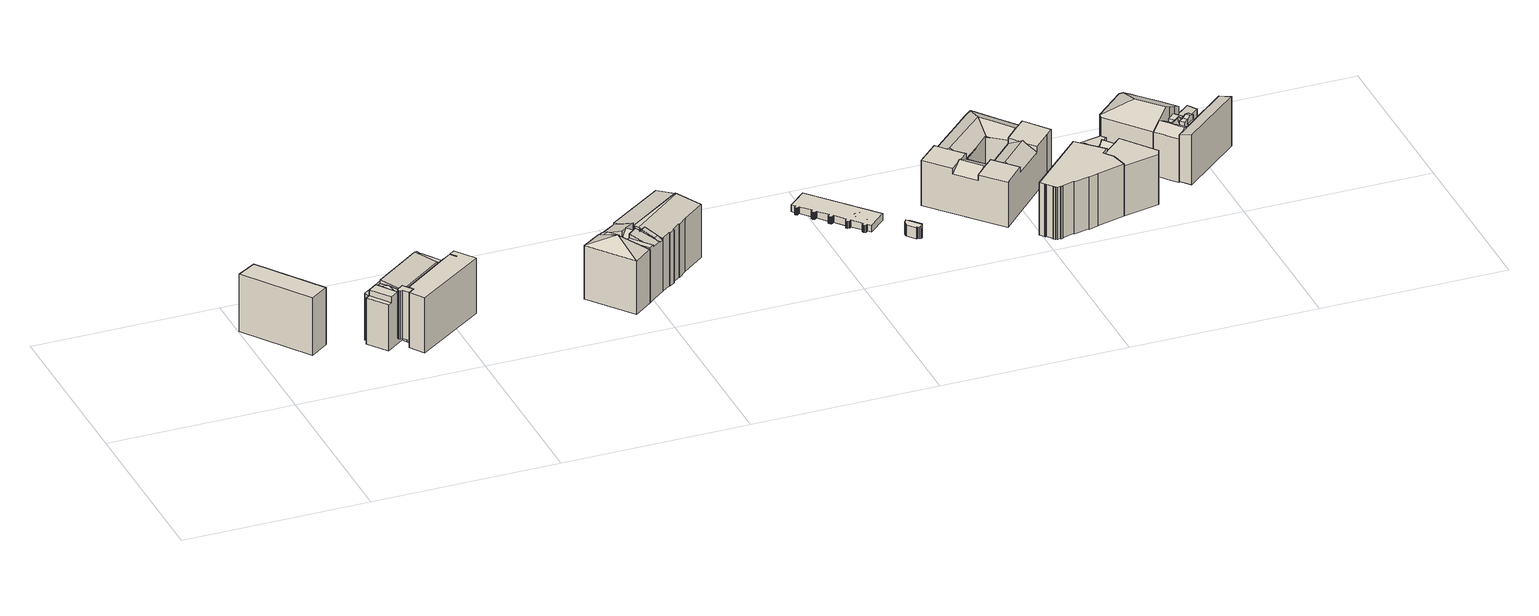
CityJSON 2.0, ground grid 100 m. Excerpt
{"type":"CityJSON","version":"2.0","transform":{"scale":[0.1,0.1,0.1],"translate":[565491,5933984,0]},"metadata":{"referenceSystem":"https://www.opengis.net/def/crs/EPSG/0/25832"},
"CityObjects":{
"building1":{"type":"Building","attributes":{"Gemeindeschluessel":"02100108","Geometrietyp2DReferenz":"3000","measuredHeight":32.58,"function":"31001_2010","roofType":"1000","storeysAboveGround":8},"address":[{"Country":"Germany","Locality":"Hamburg","ThoroughfareName":"Bleichenbrücke","ThoroughfareNumber":"3"}],"geometry":[{"type":"Solid","lod":"2","boundaries":[[[[0,1,2,3]],[[3,2,4,5]],[[5,4,6,7]],[[1,0,7,6]],[[7,0,3,5]],[[1,6,4,2]]]]}]},
"building2":{"type":"Building","attributes":{"Gemeindeschluessel":"02100108","Geometrietyp2DReferenz":"3000","measuredHeight":27.36,"function":"51009_1610","roofType":"1000"},"address":[{"Country":"Germany","Locality":"Hamburg"}],"geometry":[{"type":"Solid","lod":"2","boundaries":[[[[8,9,10,11]],[[11,10,12,13]],[[14,15,16,17]],[[17,16,18,19]],[[19,18,20,21]],[[21,20,22,23]],[[23,22,9,8]],[[13,12,24,25]],[[25,24,26,27]],[[27,26,28,29]],[[30,31,32,33]],[[33,32,34,35]],[[35,34,36,37]],[[29,28,31,30]],[[15,14,37,36]],[[37,14,17,19,21,23,8,11,13,25,27,29,30,33,35]],[[15,36,34,32,31,28,26,24,12,10,9,22,20,18,16]]]]}]},
"building3":{"type":"Building","attributes":{"Gemeindeschluessel":"02100108","Geometrietyp2DReferenz":"3000","measuredHeight":31.37,"function":"31001_2010","roofType":"1000","storeysAboveGround":8},"address":[{"Country":"Germany","Locality":"Hamburg","ThoroughfareName":"Neuer Wall","ThoroughfareNumber":"43"}],"geometry":[{"type":"Solid","lod":"2","boundaries":[[[[38,39,40,41]],[[42,43,44,45,46]],[[47,48,49]],[[50,47,49]],[[51,52,53,54,55,56,57,58]],[[47,59,60,48]],[[50,59,47]],[[61,62,63,64,65]],[[66,67,68,69]],[[70,38,41,71]],[[49,44,43,50]],[[39,42,46,40]],[[69,57,56,66]],[[64,54,53,65]],[[60,51,58,48]],[[72,73,74,75]],[[76,77,73,72]],[[62,78,79,63]],[[80,81,82,83]],[[84,85,86,87]],[[88,76,72,75,89,90,91,70,71,92,93,94,95,96,97,98,80,83,99,100,101]],[[94,93,86,85]],[[84,87,45,44,49,48,58,57,69,68]],[[70,91,52,51,60,59,50,43,42,39,38]],[[77,76,88,102]],[[103,104,105,82,81,106,107,79,78,108,74,73,77,102]],[[97,96,55,54,64,63,79,107]],[[108,78,62,61,90,89]],[[104,103,101,100]],[[103,102,88,101]],[[105,104,100,99]],[[82,105,99,83]],[[106,81,80,98]],[[95,94,85,84,68,67]],[[107,106,98,97]],[[74,108,89,75]],[[91,90,61,65,53,52]],[[96,95,67,66,56,55]],[[93,92,45,87,86]],[[92,71,41,40,46,45]]]]}]},
"building4":{"type":"Building","attributes":{"Gemeindeschluessel":"02100108","Geometrietyp2DReferenz":"3000","measuredHeight":19.63,"function":"51009_1610","roofType":"1000"},"address":[{"Country":"Germany","Locality":"Hamburg"}],"geometry":[{"type":"Solid","lod":"2","boundaries":[[[[109,110,111,112,113,114,115,116,117,118,119]],[[120,121,122,123,124,125,126,127,128,129,130]],[[130,129,110,109]],[[129,128,111,110]],[[128,127,112,111]],[[127,126,113,112]],[[126,125,114,113]],[[125,124,115,114]],[[124,123,116,115]],[[123,122,117,116]],[[122,121,118,117]],[[121,120,119,118]],[[120,130,109,119]]]]}]},
"building5":{"type":"Building","attributes":{"Gemeindeschluessel":"02100108","Geometrietyp2DReferenz":"3000","measuredHeight":24.82,"function":"31001_2590","roofType":"1000"},"address":[{"Country":"Germany","Locality":"Hamburg","ThoroughfareName":"Alsterarkaden"}],"geometry":[{"type":"Solid","lod":"2","boundaries":[[[[131,132,133,134]],[[96,134,133,135]],[[135,133,132,98]],[[98,132,131,97]],[[97,131,134,96]],[[95,135,98,80,83,99,100,136,94]],[[95,94,136,100,99,83,80,98,97,96,135]]]]}]},
"building6":{"type":"Building","attributes":{"Gemeindeschluessel":"02100102","Geometrietyp2DReferenz":"3000","measuredHeight":37.68,"function":"31001_2010","roofType":"4000","storeysAboveGround":8},"address":[{"Country":"Germany","Locality":"Hamburg","ThoroughfareName":"Alter Wall","ThoroughfareNumber":"10"}],"geometry":[{"type":"Solid","lod":"2","boundaries":[[[[137,138,139,140]],[[141,137,140]],[[138,137,142,143]],[[144,140,139,145]],[[145,139,138,143,146]],[[147,148,141,140,144]],[[147,144,145,146]],[[148,147,146,143,142]],[[148,142,137,141]]]]}]},
"building7":{"type":"Building","attributes":{"Gemeindeschluessel":"02100102","Geometrietyp2DReferenz":"3000","measuredHeight":34.16,"function":"31001_2010","roofType":"1000","storeysAboveGround":5},"address":[{"Country":"Germany","Locality":"Hamburg","ThoroughfareName":"Alter Wall","ThoroughfareNumber":"4"}],"geometry":[{"type":"Solid","lod":"2","boundaries":[[[[149,150,151,152,153,154,155,156,157,158,159,160,161,162,163,164,165,166]],[[167,168,169,154,170,171]],[[172,173,174,175]],[[176,177,178,179]],[[180,181,182,177,176]],[[183,184,181,180]],[[185,186,187,188,189]],[[190,191,192,193,194,195,196,197,198,199]],[[200,201,202,203,204]],[[187,205,206,167,207,208,209,210,211,212,213,195,214]],[[196,212,215,216,217,218,219,197]],[[209,220,221,151,222,223]],[[224,225,166,165,226,227]],[[171,170,221,220]],[[228,229,230,231]],[[232,233,234,235]],[[200,236,227,201]],[[187,186,205]],[[229,194,193,230]],[[237,192,191,238]],[[173,190,199,174]],[[200,204,239]],[[212,211,215]],[[223,210,209]],[[167,206,168]],[[187,214,188]],[[235,218,217,232]],[[201,227,226,202]],[[233,224,227,201,234]],[[240,164,163,241]],[[241,163,162,242]],[[242,162,161,243]],[[243,161,160,244]],[[244,160,159,245]],[[245,159,158,246]],[[246,158,157,247]],[[247,157,156,248]],[[169,155,154]],[[151,150,222]],[[181,184,249,250,182]],[[251,252,253,254,172,175,183,180,176,179,255]],[[256,257,258,259,248,156,155,169,168,206,205,186,185]],[[241,242,243,244,245,246,247,248,259,258,257,256,260,261,262,237,238,263,254,253,252,251,255,264,265,266,267,268,269,270,240],[271,272,273,274,275,276,277,278,279]],[[179,178,280,281,282,266,265,264,255]],[[202,226,165,164,240,270,269,268,203]],[[210,223,222,150,149,279,278,277]],[[275,274,273,272,225,224,233,232,217,216]],[[170,154,153,152,151,221]],[[208,207,167,171,220,209]],[[271,279,149,166,225,272]],[[210,277,276,275,216,215,211]],[[254,263,238,191,190,173,172]],[[231,230,193,192,237,262,261]],[[195,213,212,196]],[[197,219,283,198]],[[260,256,185,189,228,231,261]],[[189,188,214,195,194,229,228]],[[282,239,204,203,268,267,266]],[[175,174,199,198,249,184,183]],[[218,235,234,201,227,236,284,219]],[[177,182,285,280,178]],[[285,182,250,249,198,283,219,284,236,200,239,282,281,280]]]]}]},
"building8":{"type":"Building","attributes":{"Gemeindeschluessel":"02100102","Geometrietyp2DReferenz":"3000","measuredHeight":3.87,"function":"51009_1610","roofType":"1000"},"address":[{"Country":"Germany","Locality":"Hamburg"}],"geometry":[{"type":"Solid","lod":"2","boundaries":[[[[286,287,288,289,290,291,292,293,294,295,296,297,298,299,300,301,302,303,304,305,306,307,308,309,310,311,312,313,314,315,316,317,318,319,320,321,322,323,324,325,326,327,328,329,330,331,332,333,334,335,336,337,338,339,340,341,342,343,344]],[[345,346,347,348,349,350,351,352,353,354,355,356,357,358,359,360,361,362,363,364,365,366,367,368,369,370,371,372,373,374,375,376,377,378,379,380,381,382,383,384,385,386,387,388,389,390,391,392,393,394,395,396,397,398,399,400,401,402,403]],[[345,344,343,346]],[[346,343,342,347]],[[347,342,341,348]],[[348,341,340,349]],[[349,340,339,350]],[[350,339,338,351]],[[351,338,337,352]],[[352,337,336,353]],[[353,336,335,354]],[[354,335,334,355]],[[355,334,333,356]],[[356,333,332,357]],[[357,332,331,358]],[[358,331,330,359]],[[359,330,329,360]],[[360,329,328,361]],[[361,328,327,362]],[[362,327,326,363]],[[363,326,325,364]],[[364,325,324,365]],[[365,324,323,366]],[[366,323,322,367]],[[367,322,321,368]],[[368,321,320,369]],[[369,320,319,370]],[[370,319,318,371]],[[371,318,317,372]],[[372,317,316,373]],[[373,316,315,374]],[[374,315,314,375]],[[375,314,313,376]],[[376,313,312,377]],[[377,312,311,378]],[[378,311,310,379]],[[379,310,309,380]],[[380,309,308,381]],[[381,308,307,382]],[[382,307,306,383]],[[383,306,305,384]],[[384,305,304,385]],[[385,304,303,386]],[[386,303,302,387]],[[387,302,301,388]],[[388,301,300,389]],[[389,300,299,390]],[[390,299,298,391]],[[391,298,297,392]],[[392,297,296,393]],[[393,296,295,394]],[[394,295,294,395]],[[395,294,293,396]],[[396,293,292,397]],[[397,292,291,398]],[[398,291,290,399]],[[399,290,289,400]],[[400,289,288,401]],[[401,288,287,402]],[[402,287,286,403]],[[403,286,344,345]]]]}]},
"building9":{"type":"Building","attributes":{"Gemeindeschluessel":"02100102","Geometrietyp2DReferenz":"3000","measuredHeight":3.6,"function":"31001_2080","roofType":"1000","storeysAboveGround":1},"address":[{"Country":"Germany","Locality":"Hamburg","ThoroughfareName":"Rathausmarkt"}],"geometry":[{"type":"Solid","lod":"2","boundaries":[[[[404,405,406,407,408,409,410,411,412,413,414,415,416,417,418,419,420,421,422,423,424,425]],[[426,427,428,429,430,431,432,433,434,435,436,437,438,439,440,441,442,443,444,445,446,447]],[[426,425,424,427]],[[427,424,423,428]],[[428,423,422,429]],[[429,422,421,430]],[[430,421,420,431]],[[431,420,419,432]],[[432,419,418,433]],[[433,418,417,434]],[[434,417,416,435]],[[435,416,415,436]],[[436,415,414,437]],[[437,414,413,438]],[[438,413,412,439]],[[439,412,411,440]],[[440,411,410,441]],[[441,410,409,442]],[[442,409,408,443]],[[443,408,407,444]],[[444,407,406,445]],[[445,406,405,446]],[[446,405,404,447]],[[447,404,425,426]]]]}]},
"building10":{"type":"Building","attributes":{"Gemeindeschluessel":"02100102","Geometrietyp2DReferenz":"3000","measuredHeight":7.44,"function":"31001_2080","roofType":"3100","storeysAboveGround":1},"address":[{"Country":"Germany","Locality":"Hamburg","ThoroughfareName":"Rathausmarkt"}],"geometry":[{"type":"Solid","lod":"2","boundaries":[[[[448,449,450,451,452,453,454,455,456,457,458,459]],[[460,461,462,463]],[[463,462,464,465]],[[466,467,468,469]],[[469,468,470,471]],[[471,470,472,473]],[[473,472,474,475]],[[476,477,478,479]],[[479,478,480,481]],[[481,480,461,460]],[[482,458,457,483]],[[483,457,456,484]],[[484,456,455,485]],[[485,455,454,486]],[[486,454,453,487]],[[487,453,452,488]],[[488,452,451,489]],[[489,451,450,490]],[[490,450,449,491]],[[466,469,471,473,475,492,476,479,481,460,463,465,482,483,484,485,486,487,488,489,490,491]],[[477,476,492,493]],[[493,492,475,474]],[[466,491,449,448,467]],[[482,465,464,459,458]],[[493,474,472,470,468,467,448,459,464,462,461,480,478,477]]]]}]},
"building11":{"type":"Building","attributes":{"Gemeindeschluessel":"02100102","Geometrietyp2DReferenz":"3000","measuredHeight":26.58,"function":"31001_2010","roofType":"3100","storeysAboveGround":6},"address":[{"Country":"Germany","Locality":"Hamburg","ThoroughfareName":"Hermannstraße","ThoroughfareNumber":"40"}],"geometry":[{"type":"Solid","lod":"2","boundaries":[[[[494,495,496,497,498,499,500,501,502,503]],[[504,505,506,507,495,508]],[[506,509,510,511,512,513,514,497,507]],[[515,516,517,518,519,520,509,521,505,522]],[[519,523,524,525,526,527,528,529]],[[517,530,531,532,524,523]],[[525,533,532,534,535,536,537,538,539,540,541,542]],[[543,544,545]],[[529,528,546]],[[547,548,549]],[[550,502,501]],[[499,498,551]],[[495,494,508]],[[548,552,553,549]],[[545,514,513,543]],[[504,522,505]],[[509,520,510]],[[517,516,530]],[[554,555,556,557]],[[557,556,558,559]],[[547,560,552,548]],[[561,541,540]],[[538,537,562]],[[563,536,535,564]],[[531,534,532]],[[525,542,526]],[[565,566,567,541,561,560,547,549,553,568,569]],[[564,570,571,572,573,574,575,576,577,554,557,559,578,579,580,581,563],[566,565,569,582,583,584,585,586,587,588,567]],[[503,502,550,589,555,554,577,576,575]],[[574,573,572,515,522,504,508,494,503,575]],[[584,583,582,569,568,590,544,543,513,512]],[[511,546,528,527,587,586,585,584,512]],[[572,571,570,564,535,534,531,530,516,515]],[[591,562,537,536,563,581,580,579,592]],[[539,538,593,540]],[[518,517,523,519]],[[524,532,533,525]],[[527,526,542,541,567,588,587]],[[558,594,592,579,578,559]],[[510,520,519,529,546,511]],[[521,509,506,505]],[[507,497,496,495]],[[500,499,595,501]],[[514,545,544,590,551,498,497]],[[596,593,538,562,591,592,594,597]],[[560,561,540,593,596,597,552]],[[499,551,590,568,553,552,597,598,595]],[[501,595,598,597,594,558,556,555,589,550]]]]}]},
"building12":{"type":"Building","attributes":{"Gemeindeschluessel":"02100102","Geometrietyp2DReferenz":"3000","measuredHeight":29.69,"function":"31001_2010","roofType":"1000","storeysAboveGround":7},"address":[{"Country":"Germany","Locality":"Hamburg","ThoroughfareName":"Mönckebergstraße","ThoroughfareNumber":"22"}],"geometry":[{"type":"Solid","lod":"2","boundaries":[[[[599,600,601,602]],[[603,604,605,606]],[[606,605,607,608]],[[608,607,609,610]],[[610,609,611,612]],[[612,611,613,614]],[[614,613,615,616]],[[616,615,617,618]],[[619,620,621,622]],[[622,621,623,624]],[[624,623,625,626]],[[626,625,627,628]],[[628,627,600,599]],[[629,630,631,632]],[[632,631,633,634]],[[634,633,635,636]],[[636,635,637,638]],[[638,637,639,640]],[[640,639,641,642]],[[643,644,645,646]],[[647,648,602,601]],[[603,606,608,610,612,614,616,618,643,646,619,622,624,626,628,599,602,648,629,632,634,636,638,640,642]],[[645,644,617,615,613,611,609,607,605,604,641,639,637,635,633,631,630,647,601,600,627,625,623,621,620]],[[647,630,629,648]],[[645,620,619,646]],[[617,644,643,618]],[[641,604,603,642]]]]}]},
"building13":{"type":"Building","attributes":{"Gemeindeschluessel":"02100102","Geometrietyp2DReferenz":"3000","measuredHeight":28.55,"function":"31001_2010","roofType":"1000","storeysAboveGround":7},"address":[{"Country":"Germany","Locality":"Hamburg","ThoroughfareName":"Mönckebergstraße","ThoroughfareNumber":"20"}],"geometry":[{"type":"Solid","lod":"2","boundaries":[[[[649,650,651,652]],[[650,653,654]],[[655,656,653,650]],[[657,655,650]],[[658,659,660]],[[661,662,663,664,665]],[[662,666,667,668,663]],[[669,670,671,672,656]],[[654,651,650]],[[656,655,669]],[[649,657,650]],[[667,673,668]],[[664,674,665]],[[675,676,677]],[[678,679,677]],[[680,681,679,678]],[[634,682,683,632]],[[632,683,684,629]],[[685,686,687,688]],[[689,672,671,690]],[[687,686,691,692,693,684,683,682]],[[694,658,660,681,680,695,602]],[[602,695,696,652,651,654,653,656,672,689]],[[634,632,629,648,697,698,694,602,689,690,685,688]],[[668,673,699,696,695,680,678,677,676,700,674,664]],[[696,699,670,669,655,657,649,652]],[[685,690,671,670,699,673,667,666,691,686]],[[698,697,692,661,665,674,700]],[[694,698,700,676,675,659,658]],[[634,688,687,682]],[[692,691,666,662,661]],[[697,648,693,692]],[[668,664,663]],[[648,629,684,693]],[[681,660,659,675,677,679]]]]}]},
"building14":{"type":"Building","attributes":{"Gemeindeschluessel":"02100101","Geometrietyp2DReferenz":"3000","measuredHeight":32.83,"function":"31001_2010","roofType":"3200","storeysAboveGround":7},"address":[{"Country":"Germany","Locality":"Hamburg","ThoroughfareName":"Bergstraße","ThoroughfareNumber":"16"}],"geometry":[{"type":"Solid","lod":"2","boundaries":[[[[701,702,703,704,705,706,707,708,709,710,711]],[[712,708,707,713]],[[713,707,706,714]],[[714,706,705,715]],[[715,705,704,716]],[[716,704,703,717]],[[717,703,702,718]],[[718,702,701,719]],[[719,701,711,720,721]],[[722,723,724,712,713,714,715,716,717,718,719,721]],[[709,708,712,724,725]],[[725,724,723,726]],[[727,722,721,720]],[[723,722,727,728,726]],[[725,726,728,710,709]],[[727,720,711,710,728]]]]}]},
"building15":{"type":"Building","attributes":{"Gemeindeschluessel":"02100101","Geometrietyp2DReferenz":"3000","measuredHeight":28.16,"function":"31001_2010","roofType":"3100","storeysAboveGround":6},"address":[{"Country":"Germany","Locality":"Hamburg","ThoroughfareName":"Bergstraße","ThoroughfareNumber":"14"}],"geometry":[{"type":"Solid","lod":"2","boundaries":[[[[729,730,731,732]],[[733,734,729,732]],[[735,736,737,738,739,740,741,742,743]],[[730,729,744,745,746,731]],[[734,733,747,748,744,729]],[[749,750,751,752]],[[748,747,746,745,744]],[[753,754,755,756,757,758,759,760,761]],[[750,762,763,764,765,751]],[[766,767,768,769,770]],[[764,771,772,773,765]],[[774,775,776,777,778]],[[779,780,781,782]],[[783,784,785,786]],[[787,788,789]],[[790,791,792,793]],[[782,794,731,779]],[[795,743,742,796]],[[761,741,740,753]],[[780,737,736,781]],[[797,735,743,795]],[[779,731,746,737,780]],[[798,749,752,733]],[[780,737,746,747,799]],[[800,758,757,801]],[[778,756,755,774]],[[783,802,803,784]],[[804,777,776,805]],[[787,806,807,788]],[[784,803,808,785]],[[809,810,811,812]],[[813,814,815,816,817,818,819,732,820,821,720]],[[822,823,811,810,824,825,826,807,806,827,828,829,808,803,802]],[[830,831,832,833,816,815,814,813,720,834]],[[835,836,837,838,827,806,787,789,754,753,740]],[[775,826,825,824,810,809,839,840,841,805,776]],[[812,842,843,844,845,846,847,848,849,850,851,833,832,831,830,834,852,790,793,853,854,797,795,796,855,856,857,800,801,858,804,805,841,840,839,809],[859,838,837,836,835,860,861,862,863,864]],[[819,818,817,865,866,798,733,732]],[[792,794,782,781,736,735,797,854,853,793]],[[798,866,849,848,847,846,762,750,749]],[[861,860,835,740,739,867,868,773]],[[747,733,752,751,765,773,868,869,799]],[[844,843,842,812,811,823,822,767,766]],[[773,772,786,785,808,829,864,863,862,861]],[[859,864,829,828,827,838]],[[771,768,767,822,802,783,786,772]],[[845,844,766,770,763,762,846]],[[770,769,768,771,764,763]],[[789,788,807,826,775,774,755,754]],[[757,756,778,777,804,858,801]],[[760,759,758,800,857,856]],[[780,870,867,739,738,737]],[[742,741,761,760,856,855,796]],[[865,850,849,866]],[[833,851,850,865,817,816]],[[720,821,791,790,852,834]],[[799,869,868,867,870,780]],[[820,732,731,794,792,791,821]]]]}]},
"building16":{"type":"Building","attributes":{"Gemeindeschluessel":"02100101","Geometrietyp2DReferenz":"3000","measuredHeight":28.32,"function":"31001_2010","roofType":"2100","storeysAboveGround":6},"address":[{"Country":"Germany","Locality":"Hamburg","ThoroughfareName":"Bergstraße","ThoroughfareNumber":"12"}],"geometry":[{"type":"Solid","lod":"2","boundaries":[[[[871,872,873,874,875]],[[876,877,878,879,880]],[[879,874,873,880]],[[876,872,871,877]],[[878,875,874,879]],[[878,877,871,875]],[[876,880,873,872]]]]}]}
},
"vertices":[
[107,820,8],[107,820,334],[352,479,334],[352,479,8],[254,408,334],[254,408,8],[4,756,334],[4,756,8],
[684,358,47],[684,358,321],[715,381,321],[715,381,47],[755,327,321],[755,327,47],[678,348,47],[678,348,321],[679,350,321],[679,350,47],[679,353,321],[679,353,47],[681,355,321],[681,355,47],[682,356,321],[682,356,47],[721,303,321],[721,303,47],[699,335,321],[699,335,47],[689,333,321],[689,333,47],[680,339,47],[680,339,321],[679,341,321],[679,341,47],[679,344,321],[679,344,47],[678,346,321],[678,346,47],
[616,308,270],[637,324,270],[561,428,270],[539,413,270],[637,324,302],[683,357,302],[609,464,302],[561,429,302],[561,428,302],[661,422,309],[640,487,289],[609,464,289],[683,357,289],[714,380,294],[715,381,294],[716,380,294],[974,568,294],[973,569,294],[973,570,294],[898,675,308],[640,487,308],[713,380,289],[714,380,289],[733,357,273],[737,351,275],[995,539,275],[974,568,267],[716,380,267],[973,570,270],[1021,604,270],[945,710,270],[898,675,270],[616,308,8],[539,413,8],[721,303,8],[721,303,322],[751,324,322],[751,324,8],[773,227,8],[773,227,322],[737,351,322],[995,539,322],[1062,538,8],[1062,538,322],[1066,541,322],[1066,541,8],[945,710,267],[930,731,274],[545,451,274],[561,429,267],[1146,484,8],[755,327,8],[733,357,8],[715,381,8],[561,429,8],[545,451,8],[930,731,8],[1021,604,8],[973,569,8],[996,538,8],[1040,570,8],[1043,572,8],[1072,593,8],[1147,491,8],[1146,484,322],[1147,491,322],[1072,593,322],[1043,572,322],[1040,570,322],[996,538,322],[755,327,322],
[1021,570,59],[989,547,59],[973,569,59],[1005,593,59],[1010,595,59],[1016,595,59],[1021,593,59],[1025,590,59],[1027,585,59],[1027,579,59],[1025,574,59],[1025,574,255],[1027,579,255],[1027,585,255],[1025,590,255],[1021,593,255],[1016,595,255],[1010,595,255],[1005,593,255],[973,569,255],[989,547,255],[1021,570,255],
[996,538,256],[1040,570,256],[1017,601,256],[973,569,256],[1017,601,8],[957,752,8],
[1831,332,390],[1793,484,316],[1793,485,316],[1687,412,316],[1869,180,316],[1971,255,318],[1972,256,316],[1687,412,13],[1793,485,13],[1972,256,13],[1871,177,13],[1871,177,314],
[1992,439,334],[1990,438,334],[1999,426,332],[2007,416,331],[2052,356,321],[2056,350,320],[2069,333,317],[2073,335,317],[2120,372,317],[2123,368,316],[2152,390,316],[2148,394,317],[2193,430,317],[2197,425,316],[2244,470,317],[2364,565,317],[2280,679,335],[1988,444,335],[2038,327,316],[2048,316,307],[2069,333,306],[2052,356,325],[2030,338,325],[1864,393,301],[1890,413,301],[1888,415,301],[1862,397,301],[1809,463,323],[1836,482,323],[1819,503,312],[1793,485,312],[1849,412,326],[1876,431,326],[1844,471,324],[1862,397,312],[1888,415,312],[1972,256,326],[1997,276,326],[1966,316,326],[1913,383,326],[1888,363,326],[1890,413,310],[1890,414,311],[1913,385,311],[1912,385,310],[1913,383,310],[1934,400,348],[1938,403,356],[1915,433,356],[1913,432,353],[1888,415,310],[1920,532,321],[1967,469,333],[2276,684,333],[2209,774,316],[1900,559,316],[1997,276,312],[2048,316,312],[2030,338,320],[1983,397,340],[1979,402,341],[1966,419,347],[1962,423,348],[1942,406,348],[1938,403,348],[1913,383,348],[1962,423,311],[1946,443,311],[1947,443,310],[1941,451,310],[1916,434,353],[1983,397,350],[2007,416,350],[1990,438,309],[1966,419,309],[1972,463,335],[1973,464,335],[2276,684,335],[1967,469,335],[1888,363,301],[1913,383,301],[1912,385,301],[1887,365,301],[1947,443,301],[1972,463,301],[1967,469,301],[1941,451,301],[1967,469,353],[1913,385,14],[1890,414,14],[1900,559,308],[2364,565,14],[2244,470,14],[2197,425,14],[2193,430,14],[2148,394,14],[2152,390,14],[2123,368,14],[2120,372,14],[2073,335,14],[1888,415,353],[1876,431,345],[1809,463,14],[1849,412,14],[1862,397,14],[1864,393,14],[1793,485,14],[1972,256,14],[1997,276,14],[2048,316,14],[2069,333,14],[1888,363,14],[1887,365,14],[1912,385,14],[1890,413,14],[1819,503,14],[1871,539,14],[1898,558,14],[1900,559,14],[2209,774,14],[2276,684,14],[2280,679,14],[1988,444,14],[1973,464,14],[1972,463,14],[1947,443,14],[1946,443,14],[1962,423,14],[1966,419,14],[1990,438,14],[1992,439,14],[1819,503,308],[1871,539,308],[1898,558,308],[1915,433,353],[1941,451,353],[1836,482,318],
[2924,719,100],[2921,717,100],[2917,714,100],[2915,709,100],[2915,705,100],[2918,700,100],[2922,698,100],[2926,697,100],[2931,699,100],[2934,702,100],[2937,705,100],[2984,652,100],[2981,649,100],[2978,645,100],[2976,640,100],[2977,635,100],[2979,630,100],[2983,627,100],[2989,626,100],[2994,627,100],[2998,630,100],[3001,633,100],[3047,581,100],[3044,578,100],[3040,575,100],[3038,570,100],[3038,565,100],[3041,560,100],[3045,557,100],[3050,556,100],[3055,557,100],[3059,561,100],[3063,564,100],[3109,512,100],[3105,509,100],[3102,505,100],[3100,500,100],[3100,494,100],[3103,489,100],[3107,486,100],[3113,485,100],[3118,486,100],[3123,490,100],[3126,493,100],[3172,442,100],[3169,440,100],[3164,436,100],[3162,431,100],[3162,426,100],[3164,421,100],[3169,418,100],[3175,417,100],[3180,419,100],[3183,424,100],[3186,426,100],[3201,409,100],[3294,492,100],[3003,822,100],[2908,737,100],[2908,737,61],[3003,822,61],[3294,492,61],[3201,409,61],[3186,426,61],[3183,424,61],[3180,419,61],[3175,417,61],[3169,418,61],[3164,421,61],[3162,426,61],[3162,431,61],[3164,436,61],[3169,440,61],[3172,442,61],[3126,493,61],[3123,490,61],[3118,486,61],[3113,485,61],[3107,486,61],[3103,489,61],[3100,494,61],[3100,500,61],[3102,505,61],[3105,509,61],[3109,512,61],[3063,564,61],[3059,561,61],[3055,557,61],[3050,556,61],[3045,557,61],[3041,560,61],[3038,565,61],[3038,570,61],[3040,575,61],[3044,578,61],[3047,581,61],[3001,633,61],[2998,630,61],[2994,627,61],[2989,626,61],[2983,627,61],[2979,630,61],[2977,635,61],[2976,640,61],[2978,645,61],[2981,649,61],[2984,652,61],[2937,705,61],[2934,702,61],[2931,699,61],[2926,697,61],[2922,698,61],[2918,700,61],[2915,705,61],[2915,709,61],[2917,714,61],[2921,717,61],[2924,719,61],
[3199,468,98],[3203,472,98],[3209,468,98],[3216,468,98],[3222,469,98],[3228,473,98],[3232,478,98],[3234,484,98],[3234,491,98],[3231,497,98],[3236,502,98],[3194,547,98],[3188,542,98],[3183,546,98],[3176,547,98],[3170,546,98],[3164,542,98],[3160,537,98],[3158,531,98],[3159,524,98],[3162,518,98],[3157,514,98],[3157,514,62],[3162,518,62],[3159,524,62],[3158,531,62],[3160,537,62],[3164,542,62],[3170,546,62],[3176,547,62],[3183,546,62],[3188,542,62],[3194,547,62],[3236,502,62],[3231,497,62],[3234,491,62],[3234,484,62],[3232,478,62],[3228,473,62],[3222,469,62],[3216,468,62],[3209,468,62],[3203,472,62],[3199,468,62],
[3411,267,137],[3414,271,135],[3417,277,132],[3417,284,130],[3415,290,129],[3419,294,126],[3378,340,126],[3371,333,131],[3365,336,132],[3359,337,134],[3353,336,136],[3352,335,137],[3343,322,63],[3343,322,130],[3344,328,132],[3344,328,63],[3348,333,135],[3348,333,63],[3410,265,63],[3410,265,136],[3404,262,133],[3404,262,63],[3397,261,130],[3397,261,63],[3390,263,128],[3390,263,63],[3384,267,128],[3384,267,63],[3344,309,63],[3344,309,127],[3345,310,128],[3345,310,63],[3343,316,128],[3343,316,63],[3353,336,63],[3359,337,63],[3365,336,63],[3371,333,63],[3378,340,63],[3419,294,63],[3415,290,63],[3417,284,63],[3417,277,63],[3414,271,63],[3382,264,63],[3382,264,126],
[3638,433,314],[3682,475,314],[3695,487,314],[3708,499,314],[3753,541,314],[3705,593,314],[3693,607,314],[3680,621,314],[3636,671,314],[3523,561,314],[3732,330,284],[3774,373,315],[3786,386,323],[3695,487,323],[3638,433,284],[3799,398,315],[3842,443,284],[3811,477,284],[3752,534,287],[3756,538,284],[3753,541,284],[3841,208,315],[3951,321,315],[3907,370,315],[3896,382,315],[3885,394,315],[3842,443,315],[3786,386,315],[3732,330,315],[3896,382,323],[4051,540,323],[4040,553,314],[4000,604,282],[3844,444,282],[3844,445,282],[3842,443,282],[3951,321,282],[4101,475,282],[4061,526,314],[4051,540,314],[4101,475,314],[4188,564,314],[4225,602,314],[4124,731,314],[4075,682,314],[4062,668,314],[4049,655,314],[4010,615,314],[4000,604,314],[3756,538,282],[3836,620,282],[3753,541,282],[3811,477,282],[3936,687,282],[3924,703,282],[3922,701,282],[3636,671,286],[3753,541,285],[3924,703,285],[3922,701,285],[3898,923,58],[3898,923,285],[3903,928,285],[3903,928,58],[3905,930,285],[3905,930,58],[3936,687,285],[4010,615,291],[4124,731,285],[4225,602,58],[4188,564,58],[3922,701,58],[3936,687,58],[4010,615,58],[3918,704,287],[3918,704,58],[4101,475,58],[3951,321,58],[3841,208,58],[3732,330,58],[3638,433,58],[3523,561,58],[3636,671,58],[3815,843,58],[3941,958,58],[3945,961,58],[4052,824,58],[4124,731,58],[3836,620,58],[3756,538,58],[3752,534,58],[3811,477,58],[3844,445,58],[3844,444,58],[4000,604,58],[3815,843,285],[3836,620,285],[4052,824,285],[3945,961,285],[4062,668,322],[3941,958,287],[3693,607,322],[3988,764,322],[3933,835,322],[3869,774,322],
[3957,85,59],[3957,85,356],[4259,392,356],[4259,392,59],[4119,27,59],[4119,27,356],[4118,32,356],[4118,32,59],[4049,14,356],[4049,14,59],[4050,9,356],[4050,9,59],[4041,7,356],[4041,7,59],[4039,12,356],[4039,12,59],[4024,8,356],[4024,8,59],[4017,16,356],[4017,16,59],[4009,26,59],[4009,26,356],[3982,56,356],[3982,56,59],[3979,54,356],[3979,54,59],[3975,60,356],[3975,60,59],[3977,62,356],[3977,62,59],[4354,234,59],[4354,234,356],[4389,188,356],[4389,188,59],[4409,98,356],[4409,98,59],[4251,60,356],[4251,60,59],[4253,56,356],[4253,56,59],[4204,43,356],[4204,43,59],[4203,48,356],[4203,48,59],[4015,14,59],[4015,14,356],[4006,24,356],[4006,24,59],[4387,264,356],[4387,264,59],
[4303,415,296],[4299,420,296],[4293,427,296],[4276,409,296],[4307,442,286],[4293,427,286],[4313,417,304],[4308,442,285],[4303,415,304],[4337,314,330],[4346,322,328],[4336,315,331],[4406,281,286],[4445,317,344],[4401,374,344],[4389,362,325],[4364,336,287],[4485,353,286],[4439,413,286],[4413,387,325],[4313,417,285],[4419,438,285],[4416,443,285],[4314,449,285],[4439,413,325],[4364,336,325],[4362,337,324],[4362,337,325],[4357,344,325],[4318,395,325],[4318,395,331],[4335,315,325],[4335,315,331],[4409,98,344],[4389,188,344],[4354,234,344],[4621,174,59],[4621,174,344],[4606,137,344],[4606,137,59],[4314,449,59],[4416,443,59],[4485,353,344],[4406,281,344],[4387,264,344],[4337,314,59],[4259,392,325],[4276,409,325],[4406,281,59],[4363,338,59],[4419,438,325],[4363,338,325],
[4811,502,369],[4850,537,343],[4882,564,323],[4818,646,320],[4741,727,321],[4740,726,322],[4706,761,323],[4700,754,327],[4676,778,328],[4666,612,386],[4784,480,386],[4700,754,57],[4706,761,57],[4740,726,57],[4741,727,57],[4818,646,57],[4882,564,57],[4850,537,57],[4811,502,57],[4679,389,318],[4679,389,57],[4492,607,57],[4493,632,57],[4660,795,57],[4660,795,316],[4493,632,323],[4492,607,321],[4493,623,327],
[4816,416,352],[4811,421,335],[4807,426,318],[4769,377,352],[4824,406,318],[4820,411,335],[4819,464,313],[4818,464,313],[4832,448,313],[4852,466,313],[4873,483,313],[4872,484,313],[4837,525,313],[4811,502,313],[4796,490,313],[4830,429,352],[4831,438,335],[4832,448,318],[4849,427,318],[4840,428,335],[4842,385,338],[4867,406,338],[4849,427,338],[4824,406,338],[4872,484,274],[4913,518,274],[4986,581,274],[4950,623,280],[4947,620,280],[4888,570,280],[4882,564,280],[4850,537,280],[4837,525,280],[4868,407,339],[4868,406,339],[4888,424,348],[4870,445,348],[4890,381,313],[4930,416,313],[4909,441,313],[4888,424,313],[4868,406,313],[4909,441,339],[4892,462,339],[4891,461,339],[4986,581,176],[5044,630,176],[5017,660,144],[5006,670,132],[4950,623,132],[4807,426,131],[4832,448,131],[4818,464,131],[4793,443,131],[4909,441,131],[5022,538,131],[5006,557,131],[4892,462,131],[4987,579,131],[4986,581,131],[4913,518,131],[4771,468,70],[4771,468,318],[4793,442,318],[4793,442,70],[4793,443,318],[4796,490,70],[4811,502,70],[4819,464,70],[4842,385,318],[4849,427,131],[4888,570,70],[4947,620,70],[4909,441,168],[5022,538,168],[5006,670,70],[5017,660,70],[4987,579,168],[4986,581,168],[5006,557,168],[5101,563,70],[5101,563,168],[5090,553,168],[5090,553,70],[4715,347,318],[4731,329,318],[4750,305,318],[4772,280,318],[4818,320,352],[4796,345,352],[4777,367,352],[4761,387,352],[4725,429,352],[4930,416,168],[5044,513,168],[5080,588,168],[5064,606,168],[5044,630,168],[4988,580,168],[5007,558,168],[5007,557,168],[4715,347,70],[4731,329,70],[4750,305,70],[4772,280,70],[4679,389,70],[4872,484,70],[4913,518,70],[4987,579,70],[4988,580,70],[5080,588,70],[5064,606,70],[5044,630,70],[5044,513,70],[4930,416,70],[4890,381,70],[4868,406,70],[4868,407,70],[4867,406,70],[4842,385,70],[4842,384,70],[4864,359,70],[4818,320,70],[4725,429,70],[4793,443,70],[4818,464,70],[4837,525,70],[4850,537,70],[4882,564,70],[4950,623,70],[5007,558,70],[4873,483,70],[4891,461,70],[4892,462,70],[5006,557,70],[5007,557,70],[4864,359,318],[4842,384,318],[4873,483,131],[4891,461,131],[4870,445,131],[4852,466,131],
[5135,499,359],[5090,553,341],[4864,359,341],[4772,280,341],[4818,227,359],[5090,553,76],[5135,499,76],[4818,227,76],[4772,280,76],[4864,359,76]
]}
